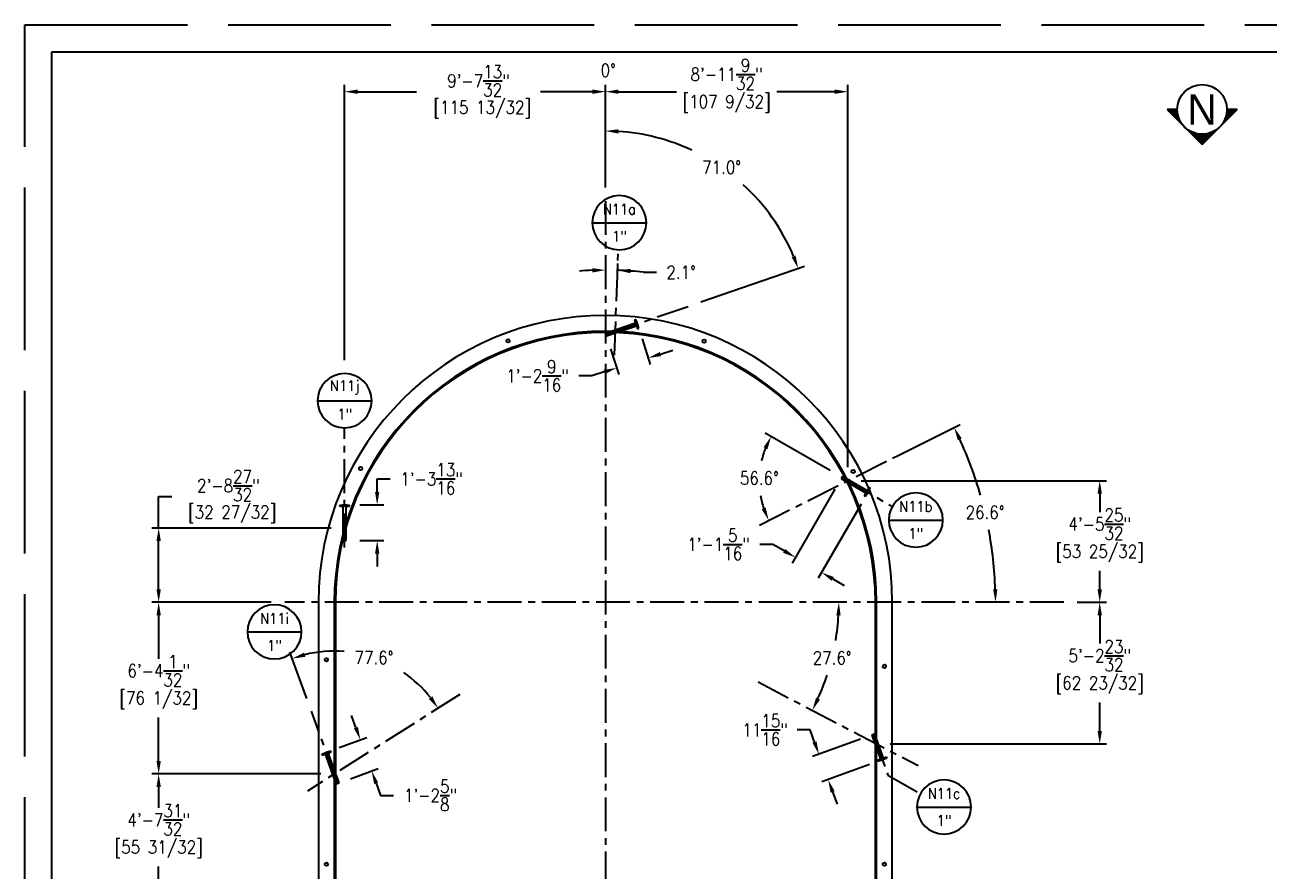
# Model space of a CAD drawing. Extents: x -965 to 2071, y 36 to 900.
# Drawn here: x -36 to 514, y 526 to 900 of the extents above; entities that cross this region are included whole.
import ezdxf
from ezdxf.enums import TextEntityAlignment as Align

# ---------------------------------------------------------------- set-up
doc = ezdxf.new("R2010")
doc.units = 0
doc.header["$LTSCALE"] = 12
doc.header["$MEASUREMENT"] = 0
doc.header["$PDMODE"] = 33
doc.header["$PDSIZE"] = -0.5
doc.linetypes.add('AM_ISO02W050', pattern=[7.5, 6, -1.5])
doc.linetypes.add('CENTER', pattern=[2, 1.25, -0.25, 0.25, -0.25])
doc.layers.get('0').update_dxf_attribs({"linetype": 'CONTINUOUS'})
doc.layers.get('Defpoints').update_dxf_attribs({"linetype": 'CONTINUOUS'})
for name, color, linetype in [('1 PIPE', 7, 'CONTINUOUS'), ('1-150-RFSO', 14, 'CONTINUOUS'), ('CENTER', 6, 'CENTER'), ('COVER', 3, 'CONTINUOUS'), ('DIM', 1, 'CONTINUOUS'), ('SHELL', 40, 'CONTINUOUS')]:
    doc.layers.add(name, color=color, linetype=linetype)
doc.styles.add('GOTHICE', font='gothice', dxfattribs={"height": 3})
doc.styles.add('ROMANS', font='ROMANS.shx', dxfattribs={"width": 0.85, "height": 5.76})
doc.styles.get("Standard").update_dxf_attribs({"font": 'sanss___.ttf'})
doc.dimstyles.get("Standard").update_dxf_attribs({"dimtxt": 0.18, "dimasz": 0.18, "dimexe": 0.18, "dimexo": 0.0625, "dimgap": 0.09, "dimtad": 0, "dimtih": 1, "dimtoh": 1, "dimdec": 4, "dimzin": 0, "dimdsep": 46, "dimtxsty": 'Standard', "dimcen": 0.09, "dimadec": 0, "dimazin": 0, "dimtfac": 1, "dimtdec": 4, "dimtofl": 0, "dimtmove": 0, "dimatfit": 3, "dimfxl": 1, "dimtolj": 1, "dimtzin": 0, "dimarcsym": 0})

# ---------------------------------------------------------------- blocks, each defined once
blk = doc.blocks.new('*D177')
at = {"layer": 'Defpoints', "color": 0, "transparency": 16777216}
for p in [(220.95, 821.96), (222.75, 791.41), (226.06, 783.53), (220.95, 644.36), (220.95, 240.37)]:
    blk.add_point(p, dxfattribs=at)
at = {"layer": 'DIM', "color": 0, "lineweight": -2, "transparency": 16777216}
for p, q in [((226.28, 789.53), (226.45, 794.32)), ((237.83, 790.45), (243.59, 790.45))]:
    blk.add_line(p, q, dxfattribs=at)
for start, end in [(92.2441, 94.4883), (83.4109, 87.9), (83.4117, 85.6559)]:
    blk.add_arc((220.95, 644.36), 147.07, start, end, dxfattribs=at)
at = {"layer": 'DIM', "color": 0, "transparency": 16777216}
for points in [[(215.17, 792.27), (215.21, 790.35), (220.95, 791.43)], [(232.04, 790.04), (232.15, 791.96), (226.34, 791.33)]]:
    blk.add_solid(points, dxfattribs=at)
at = {"layer": 'DIM', "color": 0, "transparency": 16777216, "insert": (254.45, 790.45), "char_height": 5.76, "attachment_point": 5, "style": 'ROMANS'}
blk.add_mtext('\\A1;2.1°', dxfattribs=at)
blk = doc.blocks.new('*D178')
at = {"layer": 'Defpoints', "color": 0, "transparency": 16777216}
for p in [(220.95, 821.96), (287.31, 823.92), (257.55, 775.36), (221.25, 762.86), (220.95, 240.37)]:
    blk.add_point(p, dxfattribs=at)
at = {"layer": 'DIM', "color": 0, "lineweight": -2, "transparency": 16777216}
for p, q in [((220.95, 827.96), (220.95, 856.01)), ((263.23, 777.32), (309.12, 793.12))]:
    blk.add_line(p, q, dxfattribs=at)
for start, end in [(64.9318, 86.3424), (22.6576, 47.4444)]:
    blk.add_arc((220.95, 762.76), 90.25, start, end, dxfattribs=at)
at = {"layer": 'DIM', "color": 0, "transparency": 16777216}
for points in [[(226.68, 851.86), (226.74, 853.78), (220.95, 853.01)], [(305.13, 797.87), (303.34, 797.18), (306.28, 792.14)]]:
    blk.add_solid(points, dxfattribs=at)
at = {"layer": 'DIM', "color": 0, "transparency": 16777216, "insert": (272.38, 836.92), "char_height": 5.76, "attachment_point": 5, "style": 'ROMANS'}
blk.add_mtext('\\A1;71.0°', dxfattribs=at)
blk = doc.blocks.new('*D179')
at = {"layer": 'Defpoints', "color": 0, "transparency": 16777216}
for p in [(344.26, 706.19), (391.55, 671), (79.08, 644.36), (220.95, 644.36), (423.8, 644.36)]:
    blk.add_point(p, dxfattribs=at)
at = {"layer": 'DIM', "color": 0, "lineweight": -2, "transparency": 16777216}
blk.add_line((349.62, 708.88), (377.98, 723.1), dxfattribs=at)
for start, end in [(15.9506, 24.7216), (1.9114, 10.7108)]:
    blk.add_arc((220.95, 644.36), 172.67, start, end, dxfattribs=at)
at = {"layer": 'DIM', "color": 0, "transparency": 16777216}
for points in [[(376.93, 716.15), (378.66, 716.98), (375.3, 721.76)], [(394.48, 650.13), (392.56, 650.1), (393.62, 644.36)]]:
    blk.add_solid(points, dxfattribs=at)
at = {"layer": 'DIM', "color": 0, "transparency": 16777216, "insert": (388.98, 684.13), "char_height": 5.76, "attachment_point": 5, "style": 'ROMANS'}
blk.add_mtext('\\A1;26.6°', dxfattribs=at)
blk = doc.blocks.new('*D180')
at = {"layer": 'Defpoints', "color": 0, "transparency": 16777216}
for p in [(289.8, 705.7), (344.26, 706.19), (325.57, 699.68), (342.61, 689.84), (220.95, 644.36)]:
    blk.add_point(p, dxfattribs=at)
at = {"layer": 'DIM', "color": 0, "lineweight": -2, "transparency": 16777216}
blk.add_line((320.37, 702.68), (291.71, 719.23), dxfattribs=at)
for start, end in [(158.4362, 166.9666), (189.5996, 198.1968)]:
    blk.add_arc((328.22, 698.15), 39.16, start, end, dxfattribs=at)
at = {"layer": 'DIM', "color": 0, "transparency": 16777216}
for points in [[(290.94, 712.96), (292.67, 712.12), (294.31, 717.73)], [(291.91, 686.29), (290.13, 685.55), (293.22, 680.6)]]:
    blk.add_solid(points, dxfattribs=at)
at = {"layer": 'DIM', "color": 0, "transparency": 16777216, "insert": (289.08, 699.3), "char_height": 5.76, "attachment_point": 5, "style": 'ROMANS'}
blk.add_mtext('\\A1;56.6°', dxfattribs=at)
blk = doc.blocks.new('*D181')
at = {"layer": 'Defpoints', "color": 0, "transparency": 16777216}
for p in [(328.22, 698.15), (439.75, 698.15), (423.8, 644.36)]:
    blk.add_point(p, dxfattribs=at)
at = {"layer": 'DIM', "color": 0, "lineweight": -2, "transparency": 16777216}
for p, q in [((334.22, 698.15), (442.75, 698.15)), ((439.75, 692.39), (439.75, 684.28)), ((439.75, 650.12), (439.75, 658.22)), ((429.8, 644.36), (442.75, 644.36))]:
    blk.add_line(p, q, dxfattribs=at)
at = {"layer": 'DIM', "color": 0, "transparency": 16777216}
for points in [[(438.79, 692.39), (440.71, 692.39), (439.75, 698.15)], [(438.79, 650.12), (440.71, 650.12), (439.75, 644.36)]]:
    blk.add_solid(points, dxfattribs=at)
at = {"layer": 'DIM', "color": 0, "transparency": 16777216, "char_height": 5.76, "attachment_point": 5, "style": 'ROMANS'}
for s, insert in [('\\A1;4\'-5{\\H1x;\\S25/32;}"', (439.75, 678.93)), ('\\A1;[53 25/32]', (439.75, 665.9))]:
    blk.add_mtext(s, dxfattribs=dict(at, insert=insert))
blk = doc.blocks.new('*D182')
at = {"layer": 'Defpoints', "color": 0, "transparency": 16777216}
for p in [(105.53, 870.41), (220.95, 821.96), (105.53, 745.58)]:
    blk.add_point(p, dxfattribs=at)
at = {"layer": 'DIM', "color": 0, "lineweight": -2, "transparency": 16777216}
for p, q in [((105.53, 751.58), (105.53, 873.41)), ((111.29, 870.41), (137.35, 870.41)), ((215.19, 870.41), (192.19, 870.41)), ((220.95, 827.96), (220.95, 873.41))]:
    blk.add_line(p, q, dxfattribs=at)
at = {"layer": 'DIM', "color": 0, "transparency": 16777216}
for points in [[(111.29, 871.37), (111.29, 869.45), (105.53, 870.41)], [(215.19, 871.37), (215.19, 869.45), (220.95, 870.41)]]:
    blk.add_solid(points, dxfattribs=at)
at = {"layer": 'DIM', "color": 0, "transparency": 16777216, "insert": (164.77, 870.41), "char_height": 5.76, "attachment_point": 5, "style": 'ROMANS'}
blk.add_mtext('\\A1;9\'-7{\\H1x;\\S13/32;}"\\P [115 13/32]', dxfattribs=at)
blk = doc.blocks.new('*D183')
at = {"layer": 'Defpoints', "color": 0, "transparency": 16777216}
for p in [(328.22, 870.41), (220.95, 821.96), (328.22, 698.15)]:
    blk.add_point(p, dxfattribs=at)
at = {"layer": 'DIM', "color": 0, "lineweight": -2, "transparency": 16777216}
for p, q in [((220.95, 827.96), (220.95, 873.41)), ((226.71, 870.41), (252.41, 870.41)), ((322.46, 870.41), (296.76, 870.41)), ((328.22, 704.15), (328.22, 873.41))]:
    blk.add_line(p, q, dxfattribs=at)
at = {"layer": 'DIM', "color": 0, "transparency": 16777216}
for points in [[(226.71, 871.37), (226.71, 869.45), (220.95, 870.41)], [(322.46, 871.37), (322.46, 869.45), (328.22, 870.41)]]:
    blk.add_solid(points, dxfattribs=at)
at = {"layer": 'DIM', "color": 0, "transparency": 16777216, "char_height": 5.76, "attachment_point": 5, "style": 'ROMANS'}
for s, insert in [('\\A1;8\'-11{\\H1x;\\S9/32;}"', (274.59, 878.09)), ('\\A1;[107 9/32]', (274.59, 865.06))]:
    blk.add_mtext(s, dxfattribs=dict(at, insert=insert))
blk = doc.blocks.new('*D184')
at = {"layer": 'Defpoints', "color": 0, "transparency": 16777216}
for p in [(79.08, 644.36), (220.95, 644.36), (423.8, 644.36), (319, 611.75), (359.33, 572.03)]:
    blk.add_point(p, dxfattribs=at)
at = {"layer": 'DIM', "color": 0, "lineweight": -2, "transparency": 16777216}
for start, end in [(350.5518, 356.8057), (335.6005, 341.7716)]:
    blk.add_arc((220.95, 644.36), 103.33, start, end, dxfattribs=at)
at = {"layer": 'DIM', "color": 0, "transparency": 16777216}
for points in [[(323.16, 638.62), (325.08, 638.57), (324.28, 644.36)], [(315.92, 601.25), (314.19, 602.09), (312.53, 596.49)]]:
    blk.add_solid(points, dxfattribs=at)
at = {"layer": 'DIM', "color": 0, "transparency": 16777216, "insert": (321.3, 619.71), "char_height": 5.76, "attachment_point": 5, "style": 'ROMANS'}
blk.add_mtext('\\A1;27.6°', dxfattribs=at)
blk = doc.blocks.new('*D185')
at = {"layer": 'Defpoints', "color": 0, "transparency": 16777216}
for p in [(423.8, 644.36), (340.95, 581.64), (439.75, 581.64)]:
    blk.add_point(p, dxfattribs=at)
at = {"layer": 'DIM', "color": 0, "lineweight": -2, "transparency": 16777216}
for p, q in [((429.8, 644.36), (442.75, 644.36)), ((439.75, 638.6), (439.75, 626.03)), ((439.75, 587.4), (439.75, 599.97)), ((346.95, 581.64), (442.75, 581.64))]:
    blk.add_line(p, q, dxfattribs=at)
at = {"layer": 'DIM', "color": 0, "transparency": 16777216}
for points in [[(438.79, 638.6), (440.71, 638.6), (439.75, 644.36)], [(438.79, 587.4), (440.71, 587.4), (439.75, 581.64)]]:
    blk.add_solid(points, dxfattribs=at)
at = {"layer": 'DIM', "color": 0, "transparency": 16777216, "char_height": 5.76, "attachment_point": 5, "style": 'ROMANS'}
for s, insert in [('\\A1;5\'-2{\\H1x;\\S23/32;}"', (439.75, 620.68)), ('\\A1;[62 23/32]', (439.75, 607.65))]:
    blk.add_mtext(s, dxfattribs=dict(at, insert=insert))
blk = doc.blocks.new('*D196')
at = {"layer": 'Defpoints', "color": 0, "transparency": 16777216}
for p in [(23.22, 677.19), (105.53, 677.19), (79.08, 644.36)]:
    blk.add_point(p, dxfattribs=at)
at = {"layer": 'DIM', "color": 0, "lineweight": -2, "transparency": 16777216}
for p, q in [((23.22, 677.19), (23.22, 691.17)), ((23.22, 691.17), (28.98, 691.17)), ((99.53, 677.19), (20.22, 677.19)), ((23.22, 650.12), (23.22, 671.43)), ((73.08, 644.36), (20.22, 644.36))]:
    blk.add_line(p, q, dxfattribs=at)
at = {"layer": 'DIM', "color": 0, "transparency": 16777216}
for points in [[(22.26, 671.43), (24.18, 671.43), (23.22, 677.19)], [(22.26, 650.12), (24.18, 650.12), (23.22, 644.36)]]:
    blk.add_solid(points, dxfattribs=at)
at = {"layer": 'DIM', "color": 0, "transparency": 16777216, "insert": (54.07, 691.17), "char_height": 5.76, "attachment_point": 5, "style": 'ROMANS'}
blk.add_mtext('\\A1;2\'-8{\\H1x;\\S27/32;}"\\P [32 27/32]', dxfattribs=at)
blk = doc.blocks.new('*D198')
at = {"layer": 'Defpoints', "color": 0, "transparency": 16777216}
for p in [(79.08, 644.36), (23.22, 568.31), (100.95, 568.31)]:
    blk.add_point(p, dxfattribs=at)
at = {"layer": 'DIM', "color": 0, "lineweight": -2, "transparency": 16777216}
for p, q in [((73.08, 644.36), (20.22, 644.36)), ((23.22, 638.6), (23.22, 619.36)), ((23.22, 574.07), (23.22, 593.31)), ((94.95, 568.31), (20.22, 568.31))]:
    blk.add_line(p, q, dxfattribs=at)
at = {"layer": 'DIM', "color": 0, "transparency": 16777216}
for points in [[(22.26, 638.6), (24.18, 638.6), (23.22, 644.36)], [(22.26, 574.07), (24.18, 574.07), (23.22, 568.31)]]:
    blk.add_solid(points, dxfattribs=at)
at = {"layer": 'DIM', "color": 0, "transparency": 16777216, "char_height": 5.76, "attachment_point": 5, "style": 'ROMANS'}
for s, insert in [('\\A1;6\'-4{\\H1x;\\S1/32;}"', (23.22, 614.01)), ('\\A1;[76 1/32]', (23.22, 600.99))]:
    blk.add_mtext(s, dxfattribs=dict(at, insert=insert))
blk = doc.blocks.new('*D199')
at = {"layer": 'Defpoints', "color": 0, "transparency": 16777216}
for p in [(220.95, 644.36), (129.59, 614.57), (90.84, 596.09), (100.95, 568.31), (102.45, 564.18)]:
    blk.add_point(p, dxfattribs=at)
at = {"layer": 'DIM', "color": 0, "lineweight": -2, "transparency": 16777216}
blk.add_line((88.79, 601.73), (81.32, 622.25), dxfattribs=at)
for start, end in [(85.4078, 103.9307), (38.4314, 55.5911)]:
    blk.add_arc((100.95, 568.31), 54.4, start, end, dxfattribs=at)
at = {"layer": 'DIM', "color": 0, "transparency": 16777216}
for points in [[(88.14, 620.2), (87.58, 622.03), (82.35, 619.43)], [(144.35, 602.68), (142.78, 601.57), (146.9, 597.43)]]:
    blk.add_solid(points, dxfattribs=at)
at = {"layer": 'DIM', "color": 0, "transparency": 16777216, "insert": (118.5, 619.81), "char_height": 5.76, "attachment_point": 5, "style": 'ROMANS'}
blk.add_mtext('\\A1;77.6°', dxfattribs=at)
blk = doc.blocks.new('*D200')
at = {"layer": 'Defpoints', "color": 0, "transparency": 16777216}
for p in [(220.95, 821.96), (215.51, 291.33), (201.77, 276.9), (195.23, 241.6), (220.95, 240.37)]:
    blk.add_point(p, dxfattribs=at)
at = {"layer": 'DIM', "color": 0, "lineweight": -2, "transparency": 16777216}
for p, q in [((199.07, 293.89), (193.31, 293.89)), ((202.87, 282.8), (205.24, 295.61))]:
    blk.add_line(p, q, dxfattribs=at)
for start, end in [(255.7978, 259.4985), (263.1993, 266.2992)]:
    blk.add_arc((220.95, 380.36), 89.19, start, end, dxfattribs=at)
at = {"layer": 'DIM', "color": 0, "transparency": 16777216}
for points in [[(210.25, 290.84), (210.53, 292.74), (204.7, 292.66)], [(215.23, 292.31), (215.16, 290.39), (220.95, 291.16)]]:
    blk.add_solid(points, dxfattribs=at)
at = {"layer": 'DIM', "color": 0, "transparency": 16777216, "insert": (180.47, 293.89), "char_height": 5.76, "attachment_point": 5, "style": 'ROMANS'}
blk.add_mtext('\\A1;10.5°', dxfattribs=at)
blk = doc.blocks.new('Nozzle Callout')
blk.add_line((0.25, 0), (-0.25, 0))
blk.add_circle((0, 0), 0.25)
at = {"style": 'ROMANS', "width": 0.9}
for tag, p in [('NZ-ID', (0, 0.125)), ('NZ-SZ', (0, -0.125))]:
    blk.add_attdef(tag, text='', height=0.0975, dxfattribs=at).set_placement(p, align=Align.MIDDLE)
blk = doc.blocks.new('*D205')
at = {"layer": 'Defpoints', "color": 0, "transparency": 16777216}
for p in [(23.22, 568.31), (100.95, 568.31), (45.13, 512.36)]:
    blk.add_point(p, dxfattribs=at)
at = {"layer": 'DIM', "color": 0, "lineweight": -2, "transparency": 16777216}
for p, q in [((94.95, 568.31), (20.22, 568.31)), ((23.22, 562.55), (23.22, 553.36)), ((23.22, 518.12), (23.22, 527.31)), ((39.13, 512.36), (20.22, 512.36))]:
    blk.add_line(p, q, dxfattribs=at)
at = {"layer": 'DIM', "color": 0, "transparency": 16777216}
for points in [[(22.26, 562.55), (24.18, 562.55), (23.22, 568.31)], [(22.26, 518.12), (24.18, 518.12), (23.22, 512.36)]]:
    blk.add_solid(points, dxfattribs=at)
at = {"layer": 'DIM', "color": 0, "transparency": 16777216, "char_height": 5.76, "attachment_point": 5, "style": 'ROMANS'}
for s, insert in [('\\A1;4\'-7{\\H1x;\\S31/32;}"', (23.22, 548.01)), ('\\A1;[55 31/32]', (23.22, 534.99))]:
    blk.add_mtext(s, dxfattribs=dict(at, insert=insert))
blk = doc.blocks.new('*X42')
at = {"color": 0}
for p, q in [((457.94, 522.8), (459.53, 522.8)), ((458.02, 522.88), (459.45, 522.88)), ((458.1, 522.96), (459.37, 522.96)), ((458.18, 523.04), (459.29, 523.04)), ((458.26, 523.12), (459.21, 523.12)), ((458.34, 523.2), (459.13, 523.2)), ((458.42, 523.28), (459.05, 523.28)), ((458.5, 523.36), (458.97, 523.36)), ((458.58, 523.44), (458.89, 523.44)), ((458.66, 523.52), (458.81, 523.52)), ((455.22, 520.08), (455.25, 520.08)), ((455.3, 520.16), (455.35, 520.16)), ((455.38, 520.24), (455.46, 520.24)), ((455.46, 520.32), (455.57, 520.32)), ((455.54, 520.4), (455.69, 520.4)), ((455.62, 520.48), (455.81, 520.48)), ((455.7, 520.56), (455.94, 520.56)), ((455.78, 520.64), (456.08, 520.64)), ((455.86, 520.72), (456.23, 520.72)), ((455.94, 520.8), (456.39, 520.8)), ((456.02, 520.88), (456.57, 520.88)), ((456.1, 520.96), (456.77, 520.96)), ((456.18, 521.04), (456.99, 521.04)), ((456.26, 521.12), (457.25, 521.12)), ((456.34, 521.2), (457.57, 521.2)), ((456.42, 521.28), (458.04, 521.28)), ((456.5, 521.36), (460.97, 521.36)), ((456.58, 521.44), (460.89, 521.44)), ((456.66, 521.52), (460.81, 521.52)), ((456.74, 521.6), (460.73, 521.6)), ((456.82, 521.68), (460.65, 521.68)), ((456.9, 521.76), (460.57, 521.76)), ((456.98, 521.84), (460.49, 521.84)), ((457.06, 521.92), (460.41, 521.92)), ((457.14, 522), (460.33, 522)), ((457.22, 522.08), (460.25, 522.08)), ((457.3, 522.16), (460.17, 522.16)), ((457.38, 522.24), (460.09, 522.24)), ((457.46, 522.32), (460.01, 522.32)), ((457.54, 522.4), (459.93, 522.4)), ((457.62, 522.48), (459.85, 522.48)), ((457.7, 522.56), (459.77, 522.56)), ((457.78, 522.64), (459.69, 522.64)), ((457.86, 522.72), (459.61, 522.72)), ((459.43, 521.28), (461.05, 521.28)), ((459.9, 521.2), (461.13, 521.2)), ((460.22, 521.12), (461.21, 521.12)), ((460.48, 521.04), (461.29, 521.04)), ((460.7, 520.96), (461.37, 520.96)), ((460.9, 520.88), (461.45, 520.88)), ((461.08, 520.8), (461.53, 520.8)), ((461.24, 520.72), (461.61, 520.72)), ((461.39, 520.64), (461.69, 520.64)), ((461.53, 520.56), (461.77, 520.56)), ((461.66, 520.48), (461.85, 520.48)), ((461.78, 520.4), (461.93, 520.4)), ((461.9, 520.32), (462.01, 520.32)), ((462.01, 520.24), (462.09, 520.24)), ((462.12, 520.16), (462.17, 520.16)), ((462.22, 520.08), (462.25, 520.08)), ((452.42, 517.28), (453.44, 517.28)), ((452.5, 517.36), (453.46, 517.36)), ((452.58, 517.44), (453.48, 517.44)), ((452.66, 517.52), (453.51, 517.52)), ((452.74, 517.6), (453.54, 517.6)), ((452.82, 517.68), (453.56, 517.68)), ((452.9, 517.76), (453.59, 517.76)), ((452.98, 517.84), (453.62, 517.84)), ((453.06, 517.92), (453.66, 517.92)), ((453.14, 518), (453.69, 518)), ((453.22, 518.08), (453.73, 518.08)), ((453.3, 518.16), (453.76, 518.16)), ((453.38, 518.24), (453.8, 518.24)), ((453.46, 518.32), (453.84, 518.32)), ((453.54, 518.4), (453.88, 518.4)), ((453.62, 518.48), (453.92, 518.48)), ((453.7, 518.56), (453.97, 518.56)), ((453.78, 518.64), (454.02, 518.64)), ((453.86, 518.72), (454.06, 518.72)), ((453.94, 518.8), (454.11, 518.8)), ((454.02, 518.88), (454.17, 518.88)), ((454.1, 518.96), (454.22, 518.96)), ((454.18, 519.04), (454.28, 519.04)), ((454.26, 519.12), (454.34, 519.12)), ((454.34, 519.2), (454.4, 519.2)), ((454.42, 519.28), (454.46, 519.28)), ((454.5, 519.36), (454.53, 519.36)), ((454.58, 519.44), (454.6, 519.44)), ((454.66, 519.52), (454.67, 519.52)), ((455.06, 519.92), (455.07, 519.92)), ((455.14, 520), (455.16, 520)), ((462.31, 520), (462.33, 520)), ((462.4, 519.92), (462.41, 519.92)), ((462.8, 519.52), (462.81, 519.52)), ((462.88, 519.44), (462.89, 519.44)), ((462.94, 519.36), (462.97, 519.36)), ((463.01, 519.28), (463.05, 519.28)), ((463.07, 519.2), (463.13, 519.2)), ((463.13, 519.12), (463.21, 519.12)), ((463.19, 519.04), (463.29, 519.04)), ((463.25, 518.96), (463.37, 518.96)), ((463.3, 518.88), (463.45, 518.88)), ((463.36, 518.8), (463.53, 518.8)), ((463.41, 518.72), (463.61, 518.72)), ((463.45, 518.64), (463.69, 518.64)), ((463.5, 518.56), (463.77, 518.56)), ((463.55, 518.48), (463.85, 518.48)), ((463.59, 518.4), (463.93, 518.4)), ((463.63, 518.32), (464.01, 518.32)), ((463.67, 518.24), (464.09, 518.24)), ((463.71, 518.16), (464.17, 518.16)), ((463.75, 518.08), (464.25, 518.08)), ((463.78, 518), (464.33, 518)), ((463.81, 517.92), (464.41, 517.92)), ((463.85, 517.84), (464.49, 517.84)), ((463.88, 517.76), (464.57, 517.76)), ((463.91, 517.68), (464.65, 517.68)), ((463.93, 517.6), (464.73, 517.6)), ((463.96, 517.52), (464.81, 517.52)), ((463.99, 517.44), (464.89, 517.44)), ((464.01, 517.36), (464.97, 517.36)), ((464.03, 517.28), (465.05, 517.28)), ((450.98, 515.84), (453.24, 515.84)), ((451.06, 515.92), (453.25, 515.92)), ((451.14, 516), (453.25, 516)), ((451.22, 516.08), (453.25, 516.08)), ((451.3, 516.16), (453.25, 516.16)), ((451.38, 516.24), (453.26, 516.24)), ((451.46, 516.32), (453.27, 516.32)), ((451.54, 516.4), (453.27, 516.4)), ((451.62, 516.48), (453.28, 516.48)), ((451.7, 516.56), (453.29, 516.56)), ((451.78, 516.64), (453.3, 516.64)), ((451.86, 516.72), (453.32, 516.72)), ((451.94, 516.8), (453.33, 516.8)), ((452.02, 516.88), (453.35, 516.88)), ((452.1, 516.96), (453.36, 516.96)), ((452.18, 517.04), (453.38, 517.04)), ((452.26, 517.12), (453.4, 517.12)), ((452.34, 517.2), (453.42, 517.2)), ((464.05, 517.2), (465.13, 517.2)), ((464.07, 517.12), (465.21, 517.12)), ((464.09, 517.04), (465.29, 517.04)), ((464.11, 516.96), (465.37, 516.96)), ((464.13, 516.88), (465.45, 516.88)), ((464.14, 516.8), (465.53, 516.8)), ((464.15, 516.72), (465.61, 516.72)), ((464.17, 516.64), (465.69, 516.64)), ((464.18, 516.56), (465.77, 516.56)), ((464.19, 516.48), (465.85, 516.48)), ((464.2, 516.4), (465.93, 516.4)), ((464.2, 516.32), (466.01, 516.32)), ((464.21, 516.24), (466.09, 516.24)), ((464.22, 516.16), (466.17, 516.16)), ((464.22, 516.08), (466.25, 516.08)), ((464.22, 516), (466.33, 516)), ((464.23, 515.92), (466.41, 515.92)), ((464.23, 515.84), (466.49, 515.84))]:
    blk.add_line(p, q, dxfattribs=at)
blk = doc.blocks.new('*D247')
at = {"layer": 'Defpoints', "color": 0, "transparency": 16777216}
for p in [(235.37, 766.67), (221.46, 762.24), (225.97, 748.08)]:
    blk.add_point(p, dxfattribs=at)
at = {"layer": 'DIM', "color": 0, "lineweight": -2, "transparency": 16777216}
for p, q in [((237.19, 760.95), (240.78, 749.65)), ((223.28, 756.52), (226.88, 745.22)), ((245.36, 754.25), (250.85, 756)), ((214.99, 744.58), (209.23, 744.58)), ((220.48, 746.33), (214.99, 744.58))]:
    blk.add_line(p, q, dxfattribs=at)
at = {"layer": 'DIM', "color": 0, "transparency": 16777216}
for points in [[(245.07, 755.17), (245.65, 753.34), (239.87, 752.5)], [(220.19, 747.25), (220.77, 745.42), (225.97, 748.08)]]:
    blk.add_solid(points, dxfattribs=at)
at = {"layer": 'DIM', "color": 0, "transparency": 16777216, "insert": (190.91, 744.58), "char_height": 5.76, "attachment_point": 5, "style": 'ROMANS'}
blk.add_mtext('\\A1;1\'-2{\\H1x;\\S9/16;}"', dxfattribs=at)
blk = doc.blocks.new('*D248')
at = {"layer": 'Defpoints', "color": 0, "transparency": 16777216}
for p in [(106.19, 687.44), (119.94, 687.44), (106.19, 671.63)]:
    blk.add_point(p, dxfattribs=at)
at = {"layer": 'DIM', "color": 0, "lineweight": -2, "transparency": 16777216}
for p, q in [((119.94, 693.2), (119.94, 698.96)), ((119.94, 698.96), (125.7, 698.96)), ((112.19, 687.44), (122.94, 687.44)), ((112.19, 671.63), (122.94, 671.63)), ((119.94, 665.87), (119.94, 660.11))]:
    blk.add_line(p, q, dxfattribs=at)
at = {"layer": 'DIM', "color": 0, "transparency": 16777216}
for points in [[(118.98, 693.2), (120.9, 693.2), (119.94, 687.44)], [(118.98, 665.87), (120.9, 665.87), (119.94, 671.63)]]:
    blk.add_solid(points, dxfattribs=at)
at = {"layer": 'DIM', "color": 0, "transparency": 16777216, "insert": (144.02, 698.96), "char_height": 5.76, "attachment_point": 5, "style": 'ROMANS'}
blk.add_mtext('\\A1;1\'-3{\\H1x;\\S13/16;}"', dxfattribs=at)
blk = doc.blocks.new('*D249')
at = {"layer": 'Defpoints', "color": 0, "transparency": 16777216}
for p in [(97.45, 577.94), (117.51, 569.66), (102.45, 564.18)]:
    blk.add_point(p, dxfattribs=at)
at = {"layer": 'DIM', "color": 0, "lineweight": -2, "transparency": 16777216}
for p, q in [((110.53, 588.84), (108.56, 594.25)), ((103.08, 580), (115.32, 584.45)), ((108.09, 566.24), (120.33, 570.69)), ((119.48, 564.25), (121.45, 558.84)), ((121.45, 558.84), (127.21, 558.84))]:
    blk.add_line(p, q, dxfattribs=at)
at = {"layer": 'DIM', "color": 0, "transparency": 16777216}
for points in [[(111.43, 589.16), (109.63, 588.51), (112.5, 583.42)], [(120.38, 564.58), (118.58, 563.92), (117.51, 569.66)]]:
    blk.add_solid(points, dxfattribs=at)
at = {"layer": 'DIM', "color": 0, "transparency": 16777216, "insert": (143.55, 558.84), "char_height": 5.76, "attachment_point": 5, "style": 'ROMANS'}
blk.add_mtext('\\A1;1\'-2{\\H1x;\\S5/8;}"', dxfattribs=at)
blk = doc.blocks.new('*D255')
at = {"layer": 'Defpoints', "color": 0, "transparency": 16777216}
for p in [(339.45, 585.77), (343.54, 574.53), (319.56, 565.8)]:
    blk.add_point(p, dxfattribs=at)
at = {"layer": 'DIM', "color": 0, "lineweight": -2, "transparency": 16777216}
for p, q in [((311.53, 587.86), (305.77, 587.86)), ((313.5, 582.45), (311.53, 587.86)), ((333.81, 583.71), (312.65, 576.01)), ((337.9, 572.48), (316.74, 564.78)), ((321.53, 560.39), (323.5, 554.98))]:
    blk.add_line(p, q, dxfattribs=at)
at = {"layer": 'DIM', "color": 0, "transparency": 16777216}
for points in [[(314.4, 582.78), (312.6, 582.12), (315.47, 577.04)], [(322.43, 560.72), (320.63, 560.06), (319.56, 565.8)]]:
    blk.add_solid(points, dxfattribs=at)
at = {"layer": 'DIM', "color": 0, "transparency": 16777216, "insert": (291.65, 587.86), "char_height": 5.76, "attachment_point": 5, "style": 'ROMANS'}
blk.add_mtext('\\A1;11{\\H1x;\\S15/16;}"', dxfattribs=at)
blk = doc.blocks.new('*D256')
at = {"layer": 'Defpoints', "color": 0, "transparency": 16777216}
for p in [(325.57, 699.68), (337.1, 693.02), (305.09, 664.21)]:
    blk.add_point(p, dxfattribs=at)
at = {"layer": 'DIM', "color": 0, "lineweight": -2, "transparency": 16777216}
for p, q in [((322.57, 694.48), (303.59, 661.61)), ((334.1, 687.83), (315.12, 654.95)), ((295.11, 669.97), (289.35, 669.97)), ((300.1, 667.09), (295.11, 669.97)), ((321.6, 654.67), (326.59, 651.79))]:
    blk.add_line(p, q, dxfattribs=at)
at = {"layer": 'DIM', "color": 0, "transparency": 16777216}
for points in [[(300.58, 667.92), (299.62, 666.25), (305.09, 664.21)], [(322.08, 655.5), (321.12, 653.84), (316.62, 657.55)]]:
    blk.add_solid(points, dxfattribs=at)
at = {"layer": 'DIM', "color": 0, "transparency": 16777216, "insert": (271.03, 669.97), "char_height": 5.76, "attachment_point": 5, "style": 'ROMANS'}
blk.add_mtext('\\A1;1\'-1{\\H1x;\\S5/16;}"', dxfattribs=at)
blk = doc.blocks.new('A$C3998caff')
at = {"layer": 'DIM'}
for centre in [(-43.06, 115.72), (43.66, 115.59), (-108.38, 59.22), (109.66, 57.94), (-123.5, -25.44), (123.5, -28.38), (123.5, -235.62), (-123.5, -238.56), (-108.38, -323.22), (109.66, -321.94), (-80.77, -357.43), (43.66, -379.59)]:
    blk.add_circle(centre, 0.75, dxfattribs=at)

msp = doc.modelspace()

# ---------------------------------------------------------------- linework, layer by layer
for p, q in [((-24, 72), (-24, 888)), ((-24, 888), (1080, 888))]:
    msp.add_line(p, q)
at = {"layer": '1 PIPE'}
for p, q in [((221.032216, 763.484029), (234.708727, 768.193229)), ((221.460338, 762.240672), (235.13685, 766.949872)), ((234.708727, 768.193229), (235.13685, 766.949872)), ((221.032216, 763.484029), (221.460338, 762.240672)), ((325.896414, 700.249188), (325.238914, 699.110365)), ((325.238914, 699.110365), (336.659456, 692.516712)), ((325.896414, 700.249188), (337.316956, 693.655535)), ((337.316956, 693.655535), (336.659456, 692.516712)), ((104.87475, 671.625991), (104.87475, 687.317457)), ((104.87475, 687.317457), (106.18975, 687.317457)), ((106.18975, 671.625991), (106.18975, 687.317457)), ((104.87475, 671.625991), (106.18975, 671.625991)), ((340.067371, 585.991093), (338.831675, 585.541337)), ((338.831675, 585.541337), (342.87807, 574.423957)), ((340.067371, 585.991093), (344.113766, 574.873713)), ((96.871341, 577.602195), (98.107037, 578.051952)), ((103.072612, 564.409148), (98.107037, 578.051952)), ((101.836916, 563.959391), (96.871341, 577.602195)), ((344.113766, 574.873713), (342.87807, 574.423957)), ((101.836916, 563.959391), (103.072612, 564.409148))]:
    msp.add_line(p, q, dxfattribs=at)
at = {"layer": '1-150-RFSO'}
for p, q in [((233.817292, 769.438341), (234.290051, 769.601125)), ((233.817292, 769.438341), (234.19373, 768.345086)), ((234.371443, 769.364746), (233.898684, 769.201962)), ((234.574923, 768.773797), (234.102164, 768.611013)), ((234.134635, 768.324738), (234.19373, 768.345086)), ((234.134635, 768.324738), (234.235968, 768.030445)), ((234.819592, 768.255199), (234.228643, 768.051719)), ((234.290051, 769.601125), (234.656315, 768.537417)), ((234.656315, 768.537417), (234.71541, 768.557765)), ((234.66409, 766.787088), (234.765423, 766.492795)), ((235.262365, 766.969294), (234.671416, 766.765814)), ((234.71541, 768.557765), (235.366546, 766.666728)), ((234.765423, 766.492795), (234.824518, 766.513143)), ((234.824518, 766.513143), (235.200956, 765.419887)), ((235.388844, 766.41), (234.916084, 766.247216)), ((235.592324, 765.819051), (235.119564, 765.656267)), ((235.200956, 765.419887), (235.673716, 765.582672)), ((235.307452, 766.64638), (235.366546, 766.666728)), ((235.307452, 766.64638), (235.673716, 765.582672)), ((337.59646, 693.889649), (336.59646, 692.157598)), ((337.039569, 694.175086), (336.883944, 693.905535)), ((337.43646, 693.612521), (336.895194, 693.925021)), ((337.039569, 694.175086), (337.093695, 694.143836)), ((337.67182, 695.145177), (337.093695, 694.143836)), ((337.667333, 694.137405), (337.23432, 694.387405)), ((338.104833, 694.895177), (337.542333, 693.920899)), ((337.542333, 693.920899), (337.59646, 693.889649)), ((337.979833, 694.678671), (337.54682, 694.928671)), ((337.67182, 695.145177), (338.104833, 694.895177)), ((336.124945, 692.465911), (335.54682, 691.464569)), ((335.54682, 691.464569), (335.979833, 691.214569)), ((336.104833, 691.431076), (335.67182, 691.681076)), ((336.542333, 692.188848), (335.979833, 691.214569)), ((336.417333, 691.972342), (335.98432, 692.222342)), ((336.226444, 692.766712), (336.070819, 692.497161)), ((336.070819, 692.497161), (336.124945, 692.465911)), ((336.75646, 692.434726), (336.215194, 692.747226)), ((336.542333, 692.188848), (336.59646, 692.157598)), ((103.40725, 687.379957), (104.53225, 687.379957)), ((103.40725, 686.879957), (103.40725, 687.379957)), ((103.40725, 686.879957), (104.5635, 686.879957)), ((103.65725, 687.379957), (103.65725, 686.879957)), ((104.28225, 687.379957), (104.28225, 686.879957)), ((104.53225, 687.442457), (106.53225, 687.442457)), ((104.53225, 687.379957), (104.53225, 687.442457)), ((104.5635, 686.817457), (104.5635, 686.879957)), ((104.5635, 686.817457), (104.87475, 686.817457)), ((104.85225, 687.442457), (104.85225, 686.817457)), ((106.18975, 686.817457), (106.501, 686.817457)), ((106.21225, 687.442457), (106.21225, 686.817457)), ((106.501, 686.817457), (106.501, 686.879957)), ((106.501, 686.879957), (107.65725, 686.879957)), ((106.53225, 687.379957), (106.53225, 687.442457)), ((106.53225, 687.379957), (107.65725, 687.379957)), ((106.78225, 687.379957), (106.78225, 686.879957)), ((107.40725, 687.379957), (107.40725, 686.879957)), ((107.65725, 686.879957), (107.65725, 687.379957)), ((96.506744, 577.602515), (98.386129, 578.286555)), ((98.085428, 578.177109), (98.29919, 577.589801)), ((98.407506, 578.227824), (98.386129, 578.286555)), ((98.407506, 578.227824), (99.46466, 578.612597)), ((98.54915, 577.74729), (99.63567, 578.142751)), ((98.642429, 578.313329), (98.813439, 577.843483)), ((99.229737, 578.527092), (99.400747, 578.057246)), ((99.63567, 578.142751), (99.46466, 578.612597)), ((95.470966, 577.159011), (96.528121, 577.543784)), ((95.641976, 576.689165), (95.470966, 577.159011)), ((95.641976, 576.689165), (96.728496, 577.084626)), ((95.705889, 577.244516), (95.8769, 576.77467)), ((96.293197, 577.458279), (96.464207, 576.988433)), ((96.528121, 577.543784), (96.506744, 577.602515)), ((96.749872, 577.025895), (96.728496, 577.084626)), ((96.749872, 577.025895), (97.042352, 577.132349)), ((96.807446, 577.711961), (97.021208, 577.124653)), ((98.278047, 577.582105), (98.570527, 577.688559)), ((98.570527, 577.688559), (98.54915, 577.74729)), ((342.435957, 574.728619), (341.349438, 574.333158)), ((341.349438, 574.333158), (341.520448, 573.863311)), ((342.577602, 574.248084), (341.520448, 573.863311)), ((341.755371, 573.948816), (341.584361, 574.418663)), ((342.342679, 574.162579), (342.171669, 574.632425)), ((342.70706, 574.893803), (342.414581, 574.787349)), ((342.414581, 574.787349), (342.435957, 574.728619)), ((342.577602, 574.248084), (342.598978, 574.189353)), ((344.478363, 574.873394), (342.598978, 574.189353)), ((342.89968, 574.2988), (342.685917, 574.886108)), ((344.235235, 575.450013), (343.942756, 575.34356)), ((344.177662, 574.763947), (343.963899, 575.351255)), ((344.235235, 575.450013), (344.256612, 575.391283)), ((345.343131, 575.786743), (344.256612, 575.391283)), ((345.514141, 575.316897), (344.456987, 574.932124)), ((344.456987, 574.932124), (344.478363, 574.873394)), ((344.69191, 575.017629), (344.5209, 575.487476)), ((345.279218, 575.231392), (345.108208, 575.701238)), ((345.343131, 575.786743), (345.514141, 575.316897))]:
    msp.add_line(p, q, dxfattribs=at)
at = {"layer": 'CENTER'}
for p, q in [((220.952143, 821.962288), (220.952143, 240.374789)), ((224.961998, 753.709852), (226.673723, 800.390866)), ((221.246277, 762.86235), (257.553936, 775.36408)), ((234.707676, 769.150014), (233.765931, 768.825745)), ((235.725076, 766.195268), (234.783332, 765.870999)), ((105.53225, 668.643302), (105.53225, 721.578479)), ((289.091709, 678.526601), (360.525081, 714.349223)), ((325.567664, 699.679777), (347.956318, 686.753681)), ((338.038361, 694.284036), (337.175792, 694.78204)), ((336.475861, 691.577707), (335.613292, 692.075711)), ((103.96975, 687.627961), (103.96975, 686.631953)), ((107.09475, 687.627961), (107.09475, 686.631953)), ((423.796201, 644.355767), (79.081107, 644.355767)), ((288.509129, 609.047126), (359.331759, 572.031698)), ((156.564067, 603.553536), (89.063529, 560.778962)), ((102.454764, 564.18427), (90.842979, 596.087386)), ((339.449523, 585.766215), (345.977531, 567.83066)), ((98.85126, 578.653259), (99.191915, 577.717316)), ((95.914721, 577.584446), (96.255376, 576.648503)), ((342.133847, 573.82265), (341.793192, 574.758592)), ((345.070387, 574.891463), (344.729732, 575.827405)), ((345.977531, 567.83066), (360.414687, 559.620592))]:
    msp.add_line(p, q, dxfattribs=at)
at = {"layer": 'Defpoints', "linetype": 'AM_ISO02W050'}
for p, q in [((-36, 36), (-36, 900)), ((-36, 900), (1116, 900))]:
    msp.add_line(p, q, dxfattribs=at)
at = {"layer": 'DIM'}
for p, q in [((469.551847, 862.537555), (485.067002, 847.022399)), ((474.085477, 862.537555), (469.551847, 862.537555)), ((500.582157, 862.537555), (485.067002, 847.022399)), ((500.582157, 862.537555), (496.048527, 862.537555))]:
    msp.add_line(p, q, dxfattribs=at)
msp.add_circle((485.067002, 862.537555), 10.981525, dxfattribs=at)
at = {"layer": 'SHELL'}
for p, q in [((93.952143, 644.355767), (93.952143, 380.355767)), ((347.952143, 380.355767), (347.952143, 644.355767))]:
    msp.add_line(p, q, dxfattribs=at)
for points in [[(340.952143, 644.355767, 1), (100.952143, 644.355767), (100.952143, 380.355767, 1), (340.952143, 380.355767)], [(340.452143, 644.355767, 1), (101.452143, 644.355767), (101.452143, 380.355767, 1), (340.452143, 380.355767)]]:
    msp.add_lwpolyline(points, format="xyb", close=True, dxfattribs=at)
for centre in [(97.452143, 528.355767), (344.452143, 528.355767)]:
    msp.add_circle(centre, 0.75, dxfattribs=at)
msp.add_arc((220.952143, 644.355767), 127, 0, 180, dxfattribs=at)

# ---------------------------------------------------------------- block references
at = {"layer": 'COVER'}
msp.add_blockref('A$C3998caff', (220.952143, 644.355767), dxfattribs=at)
at = {"layer": 'DIM', "xscale": 2.000000015999944, "yscale": 2.000000015999944, "zscale": 2.000000015999944, "rotation": 180}
msp.add_blockref('*X42', (1402.538044, 1894.205055), dxfattribs=at)
at = {"layer": 'DIM'}
ref = msp.add_blockref('Nozzle Callout', (227.11345, 812.382807), dxfattribs=dict(at, xscale=-48, yscale=48, zscale=48))
ref.add_attrib('NZ-ID', 'N11a', dxfattribs={"layer": '0', "height": 4.68, "style": 'ROMANS', "width": 0.9}).set_placement((227.11345, 818.382807), align=Align.MIDDLE)
ref.add_attrib('NZ-SZ', '1"', dxfattribs={"layer": '0', "height": 4.68, "style": 'ROMANS', "width": 0.9}).set_placement((227.11345, 806.382807), align=Align.MIDDLE)
ref = msp.add_blockref('Nozzle Callout', (105.53225, 733.578479), dxfattribs=dict(at, xscale=-48, yscale=48, zscale=48))
ref.add_attrib('NZ-ID', 'N11j', dxfattribs={"layer": '0', "height": 4.68, "style": 'ROMANS', "width": 0.9}).set_placement((105.53225, 739.578479), align=Align.MIDDLE)
ref.add_attrib('NZ-SZ', '1"', dxfattribs={"layer": '0', "height": 4.68, "style": 'ROMANS', "width": 0.9}).set_placement((105.53225, 727.578479), align=Align.MIDDLE)
ref = msp.add_blockref('Nozzle Callout', (358.348623, 680.753681), dxfattribs=dict(at, xscale=-48, yscale=48, zscale=48))
ref.add_attrib('NZ-ID', 'N11b', dxfattribs={"layer": '0', "height": 4.68, "style": 'ROMANS', "width": 0.9}).set_placement((358.348623, 686.753681), align=Align.MIDDLE)
ref.add_attrib('NZ-SZ', '1"', dxfattribs={"layer": '0', "height": 4.68, "style": 'ROMANS', "width": 0.9}).set_placement((358.348623, 674.753681), align=Align.MIDDLE)
ref = msp.add_blockref('Nozzle Callout', (74.479021, 631.246943), dxfattribs=dict(at, xscale=-48, yscale=48, zscale=48))
ref.add_attrib('NZ-ID', 'N11i', dxfattribs={"layer": '0', "height": 4.68, "style": 'ROMANS', "width": 0.9}).set_placement((74.479021, 637.246943), align=Align.MIDDLE)
ref.add_attrib('NZ-SZ', '1"', dxfattribs={"layer": '0', "height": 4.68, "style": 'ROMANS', "width": 0.9}).set_placement((74.479021, 625.246943), align=Align.MIDDLE)
ref = msp.add_blockref('Nozzle Callout', (370.84595, 553.68858), dxfattribs=dict(at, xscale=-48, yscale=48, zscale=48))
ref.add_attrib('NZ-ID', 'N11c', dxfattribs={"layer": '0', "height": 4.68, "style": 'ROMANS', "width": 0.9}).set_placement((370.84595, 559.68858), align=Align.MIDDLE)
ref.add_attrib('NZ-SZ', '1"', dxfattribs={"layer": '0', "height": 4.68, "style": 'ROMANS', "width": 0.9}).set_placement((370.84595, 547.68858), align=Align.MIDDLE)

# ---------------------------------------------------------------- texts
at = {"layer": 'DIM', "style": 'ROMANS', "width": 0.85}
msp.add_text('0%%D', height=5.76, dxfattribs=at).set_placement((222.201939, 879.888964), align=Align.MIDDLE_CENTER)
at = {"layer": 'DIM', "style": 'GOTHICE'}
msp.add_text('N', height=13.439686, dxfattribs=at).set_placement((485.067002, 862.537555), align=Align.MIDDLE)

# ---------------------------------------------------------------- dimensions: what is measured, and where the dimension line sits
at = {"layer": 'DIM'}
dim = msp.add_linear_dim(base=(105.53225, 870.411365), p1=(220.952143, 821.962288), p2=(105.53225, 745.578479), dimstyle='Standard', override={"dimscale": 48, "dimtxt": 5.76, "dimasz": 0.12, "dimexe": 0.0625, "dimexo": 0.125, "dimgap": 0.02, "dimdec": 5, "dimzin": 3, "dimlunit": 4, "dimpost": '\\X', "dimtxsty": 'ROMANS', "dimcen": 0}, dxfattribs=at)
dim.commit()
dim.dimension.update_dxf_attribs({"geometry": '*D182', "text_midpoint": (164.76735, 870.411365), "dimtype": 160})
dim = msp.add_linear_dim(base=(328.219699, 870.411365), p1=(220.952143, 821.962288), p2=(328.219699, 698.148623), dimstyle='Standard', override={"dimscale": 48, "dimtxt": 5.76, "dimasz": 0.12, "dimexe": 0.0625, "dimexo": 0.125, "dimgap": 0.02, "dimdec": 5, "dimzin": 3, "dimlunit": 4, "dimpost": '\\X', "dimtxsty": 'ROMANS', "dimcen": 0}, dxfattribs=at)
dim.commit()
dim.dimension.update_dxf_attribs({"geometry": '*D183', "text_midpoint": (274.585921, 870.411365)})
dim = msp.add_angular_dim_2l(base=(287.310891, 823.923721), line1=((221.246277, 762.86235), (257.553936, 775.36408)), line2=((220.952143, 821.962288), (220.952143, 240.374789)), dimstyle='Standard', override={"dimscale": 48, "dimtxt": 5.76, "dimasz": 0.12, "dimexe": 0.0625, "dimexo": 0.125, "dimgap": 0.1, "dimzin": 3, "dimlunit": 4, "dimpost": '\\X', "dimtxsty": 'ROMANS', "dimcen": 0, "dimadec": 1}, dxfattribs=at)
dim.commit()
dim.dimension.update_dxf_attribs({"geometry": '*D178', "text_midpoint": (272.382267, 836.918306), "dimtype": 162})
for base, line1, line2, picture, middle in [((215.506288, 291.329331), ((220.952143, 821.962288), (220.952143, 240.374789)), ((201.774462, 276.897085), (195.232149, 241.602983)), '*D200', (180.465688, 293.889029)), ((222.748907, 791.41476), ((220.952143, 821.962288), (220.952143, 240.374789)), ((220.952143, 644.355767), (226.055641, 783.534963)), '*D177', (254.449974, 790.45427)), ((391.552125, 671.002873), ((220.952143, 644.355767), (344.260909, 706.193018)), ((423.796201, 644.355767), (79.081107, 644.355767)), '*D179', (388.978069, 684.126488)), ((289.799642, 705.701895), ((325.567664, 699.679777), (342.606943, 689.842144)), ((220.952143, 644.355767), (344.260909, 706.193018)), '*D180', (289.081107, 699.298953)), ((319.001333, 611.74699), ((423.796201, 644.355767), (79.081107, 644.355767)), ((220.952143, 644.355767), (359.331759, 572.031698)), '*D184', (321.30025, 619.713659)), ((129.585702, 614.56851), ((102.454764, 564.18427), (90.842979, 596.087386)), ((220.952143, 644.355767), (100.952143, 568.312686)), '*D199', (118.50078, 619.805669))]:
    dim = msp.add_angular_dim_2l(base=base, line1=line1, line2=line2, dimstyle='Standard', override={"dimscale": 48, "dimtxt": 5.76, "dimasz": 0.12, "dimexe": 0.0625, "dimexo": 0.125, "dimgap": 0.1, "dimzin": 3, "dimlunit": 4, "dimpost": '\\X', "dimtxsty": 'ROMANS', "dimcen": 0, "dimadec": 1}, dxfattribs=at)
    dim.commit()
    dim.dimension.update_dxf_attribs({"geometry": picture, "text_midpoint": middle})
for p1, p2, distance, picture, middle in [((235.366546, 766.666728), (221.460338, 762.240672), 14.861941, '*D247', (190.908103, 744.584867)), ((106.18975, 671.625991), (106.18975, 687.442457), -13.751446, '*D248', (144.023482, 698.962457)), ((337.09646, 693.023623), (325.567664, 699.679777), 40.962124, '*D256', (271.027704, 669.965537)), ((97.446437, 577.944535), (102.454764, 564.18427), 16.018468, '*D249', (143.547843, 558.837649))]:
    dim = msp.add_aligned_dim(p1=p1, p2=p2, distance=distance, dimstyle='Standard', override={"dimscale": 48, "dimtxt": 5.76, "dimasz": 0.12, "dimexe": 0.0625, "dimexo": 0.125, "dimgap": 0.1, "dimzin": 3, "dimlunit": 4, "dimpost": '\\X', "dimtxsty": 'ROMANS', "dimcen": 0}, dxfattribs=at)
    dim.commit()
    dim.dimension.update_dxf_attribs({"geometry": picture, "text_midpoint": middle})
for base, p1, p2, angle, override, picture, middle, dimtype in [((23.21716, 677.192457), (79.081107, 644.355767), (105.53225, 677.192457), 90, {"dimscale": 48, "dimtxt": 5.76, "dimasz": 0.12, "dimexe": 0.0625, "dimexo": 0.125, "dimgap": 0.02, "dimdec": 5, "dimzin": 3, "dimlunit": 4, "dimpost": '\\X', "dimtxsty": 'ROMANS', "dimcen": 0}, '*D196', (54.067446, 691.166425), 160), ((319.560419, 565.804004), (339.449523, 585.766215), (343.538671, 574.531373), 290, {"dimscale": 48, "dimtxt": 5.76, "dimasz": 0.12, "dimexe": 0.0625, "dimexo": 0.125, "dimgap": 0.1, "dimzin": 3, "dimlunit": 4, "dimpost": '\\X', "dimtxsty": 'ROMANS', "dimcen": 0}, '*D255', (291.645485, 587.864104), 161)]:
    dim = msp.add_linear_dim(base=base, p1=p1, p2=p2, angle=angle, dimstyle='Standard', override=override, dxfattribs=at)
    dim.commit()
    dim.dimension.update_dxf_attribs({"geometry": picture, "text_midpoint": middle, "dimtype": dimtype})
for base, p1, p2, picture, middle in [((439.750547, 698.148623), (423.796201, 644.355767), (328.219699, 698.148623), '*D181', (439.750547, 671.252195)), ((23.21716, 568.312686), (79.081107, 644.355767), (100.952143, 568.312686), '*D198', (23.21716, 606.334226)), ((439.750547, 581.637799), (423.796201, 644.355767), (340.952143, 581.637799), '*D185', (439.750547, 612.996783)), ((23.21716, 568.312686), (45.125699, 512.355767), (100.952143, 568.312686), '*D205', (23.21716, 540.334226))]:
    dim = msp.add_linear_dim(base=base, p1=p1, p2=p2, angle=90, dimstyle='Standard', override={"dimscale": 48, "dimtxt": 5.76, "dimasz": 0.12, "dimexe": 0.0625, "dimexo": 0.125, "dimgap": 0.02, "dimdec": 5, "dimzin": 3, "dimlunit": 4, "dimpost": '\\X', "dimtxsty": 'ROMANS', "dimcen": 0}, dxfattribs=at)
    dim.commit()
    dim.dimension.update_dxf_attribs({"geometry": picture, "text_midpoint": middle})

doc.saveas('drawing.dxf')
